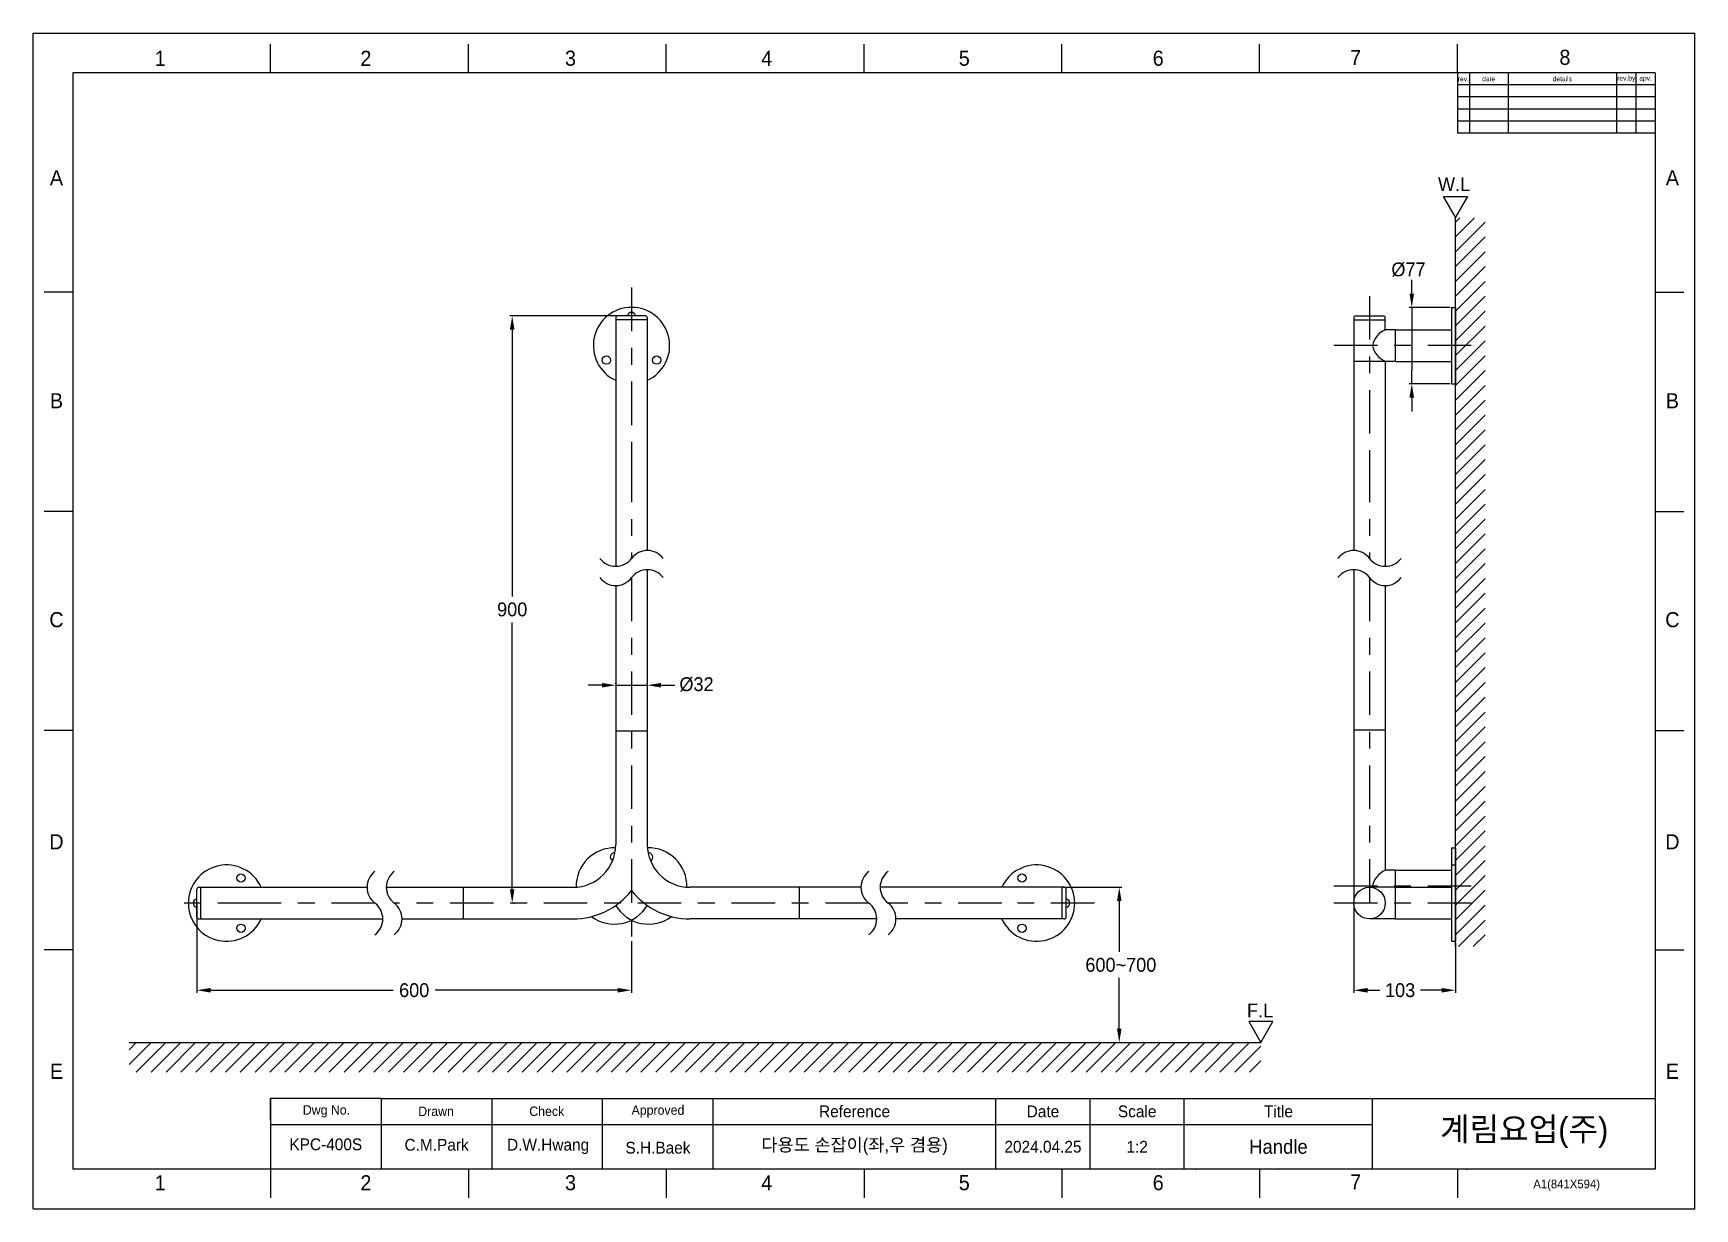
# Model space of a CAD drawing. Extents: x 33838 to 34679, y -12464 to -11869.
import ezdxf

# ---------------------------------------------------------------- set-up
doc = ezdxf.new("R2010")
doc.units = 0
doc.header["$MEASUREMENT"] = 0
doc.linetypes.add('CENTER', pattern=[47.5, 22, -8.5, 8.5, -8.5])
doc.linetypes.add('CENTERX2', pattern=[101.6, 63.5, -12.7, 12.7, -12.7])
doc.layers.get('0').update_dxf_attribs({"linetype": 'CONTINUOUS'})
doc.layers.add('DIM', color=3, linetype='CONTINUOUS', lineweight=9)
for name, color, linetype in [('FORM', 7, 'CONTINUOUS'), ('HATCH', 5, 'CONTINUOUS'), ('TEXT', 2, 'CONTINUOUS'), ('W.L', 2, 'CONTINUOUS')]:
    doc.layers.add(name, color=color, linetype=linetype)
doc.styles.add('ROMANS', font='')
doc.styles.get("Standard").update_dxf_attribs({"font": ''})
doc.styles.get('ROMANS').set_extended_font_data('Gulim')
doc.styles.get('Standard').set_extended_font_data('Gulim')
doc.dimstyles.new('ISO-25', dxfattribs={"dimtxt": 8, "dimasz": 6, "dimexe": 1.25, "dimexo": 0.625, "dimtad": 1, "dimtih": 1, "dimtoh": 1, "dimdec": 1, "dimdsep": 46, "dimtxsty": 'Standard', "dimcen": 2.5, "dimclrd": 3, "dimclre": 3, "dimclrt": 3, "dimadec": 0, "dimazin": 0, "dimtfac": 1, "dimtdec": 1, "dimtmove": 0, "dimatfit": 3, "dimfxl": 1, "dimarcsym": 0})

# ---------------------------------------------------------------- blocks, each defined once
blk = doc.blocks.new('*D12')
at = {"layer": 'DIM', "color": 3, "lineweight": -2, "transparency": 16777216}
for p, q in [((34146.76, -12011.9), (34078.74, -12011.9)), ((34079.99, -12018.9), (34079.99, -12153.85)), ((34079.99, -12301.98), (34079.99, -12167.03)), ((34080.62, -12308.98), (34081.24, -12308.98))]:
    blk.add_line(p, q, dxfattribs=at)
at = {"layer": 'DIM', "color": 3, "transparency": 16777216}
for points in [[(34078.82, -12018.9), (34081.16, -12018.9), (34079.99, -12011.9)], [(34078.82, -12301.98), (34081.16, -12301.98), (34079.99, -12308.98)]]:
    blk.add_solid(points, dxfattribs=at)
at = {"layer": 'DIM', "color": 3, "transparency": 16777216, "insert": (34079.99, -12160.44), "char_height": 7, "attachment_point": 5}
blk.add_mtext('900', dxfattribs=at)
blk = doc.blocks.new('*D14')
at = {"layer": 'DIM', "color": 3, "lineweight": -2, "transparency": 16777216}
for p, q in [((34359.01, -12300.98), (34388.52, -12300.98)), ((34387.27, -12307.98), (34387.27, -12333.66)), ((34387.27, -12372.52), (34387.27, -12346.84)), ((34375.33, -12379.52), (34388.52, -12379.52))]:
    blk.add_line(p, q, dxfattribs=at)
at = {"layer": 'DIM', "color": 3, "transparency": 16777216}
for points in [[(34386.1, -12307.98), (34388.43, -12307.98), (34387.27, -12300.98)], [(34386.1, -12372.52), (34388.43, -12372.52), (34387.27, -12379.52)]]:
    blk.add_solid(points, dxfattribs=at)
at = {"layer": 'DIM', "color": 3, "transparency": 16777216, "insert": (34388.07, -12340.25), "char_height": 7, "attachment_point": 5}
blk.add_mtext('600~700', dxfattribs=at)
blk = doc.blocks.new('*D15')
at = {"layer": 'DIM', "color": 3, "lineweight": -2, "transparency": 16777216}
for p, q in [((33920.39, -12309.6), (33920.39, -12354.31)), ((34140.39, -12328.19), (34140.39, -12354.31)), ((33927.39, -12353.06), (34019.75, -12353.06)), ((34133.39, -12353.06), (34041.03, -12353.06))]:
    blk.add_line(p, q, dxfattribs=at)
at = {"layer": 'DIM', "color": 3, "transparency": 16777216}
for points in [[(33927.39, -12351.89), (33927.39, -12354.23), (33920.39, -12353.06)], [(34133.39, -12351.89), (34133.39, -12354.23), (34140.39, -12353.06)]]:
    blk.add_solid(points, dxfattribs=at)
at = {"layer": 'DIM', "color": 3, "transparency": 16777216, "insert": (34030.39, -12353.06), "char_height": 7, "attachment_point": 5}
blk.add_mtext('600', dxfattribs=at)
blk = doc.blocks.new('*D17')
at = {"layer": 'DIM', "color": 3, "lineweight": -2, "transparency": 16777216}
for p, q in [((34125.39, -12198.74), (34118.39, -12198.74)), ((34132.39, -12198.11), (34132.39, -12197.49)), ((34132.39, -12198.74), (34148.39, -12198.74)), ((34148.39, -12198.11), (34148.39, -12197.49)), ((34155.39, -12198.74), (34162.39, -12198.74))]:
    blk.add_line(p, q, dxfattribs=at)
at = {"layer": 'DIM', "color": 3, "transparency": 16777216}
for points in [[(34125.39, -12197.57), (34125.39, -12199.9), (34132.39, -12198.74)], [(34155.39, -12197.57), (34155.39, -12199.9), (34148.39, -12198.74)]]:
    blk.add_solid(points, dxfattribs=at)
at = {"layer": 'DIM', "color": 3, "transparency": 16777216, "insert": (34173.29, -12198.35), "char_height": 7, "attachment_point": 5}
blk.add_mtext('%%C32', dxfattribs=at)
blk = doc.blocks.new('*D19')
at = {"layer": 'DIM', "color": 3, "lineweight": -2, "transparency": 16777216}
for p, q in [((34505.93, -12309.6), (34505.93, -12354.31)), ((34557.43, -12328.92), (34557.43, -12354.31)), ((34512.93, -12353.06), (34519.16, -12353.06)), ((34550.43, -12353.06), (34539.7, -12353.06))]:
    blk.add_line(p, q, dxfattribs=at)
at = {"layer": 'DIM', "color": 3, "transparency": 16777216}
for points in [[(34512.93, -12351.89), (34512.93, -12354.23), (34505.93, -12353.06)], [(34550.43, -12351.89), (34550.43, -12354.23), (34557.43, -12353.06)]]:
    blk.add_solid(points, dxfattribs=at)
at = {"layer": 'DIM', "color": 3, "transparency": 16777216, "insert": (34529.43, -12353.06), "char_height": 7, "attachment_point": 5}
blk.add_mtext('103', dxfattribs=at)
blk = doc.blocks.new('*D18')
at = {"layer": 'DIM', "color": 3, "lineweight": -2, "transparency": 16777216}
for p, q in [((34535.33, -12000.59), (34535.33, -11993.59)), ((34554.81, -12007.59), (34534.08, -12007.59)), ((34535.33, -12007.59), (34535.33, -12014.59)), ((34535.33, -12014.59), (34535.33, -12039.21)), ((34535.33, -12046.21), (34535.33, -12039.21)), ((34554.81, -12046.21), (34534.08, -12046.21)), ((34535.33, -12053.21), (34535.33, -12060.21))]:
    blk.add_line(p, q, dxfattribs=at)
at = {"layer": 'DIM', "color": 3, "transparency": 16777216}
for points in [[(34534.16, -12000.59), (34536.5, -12000.59), (34535.33, -12007.59)], [(34534.16, -12053.21), (34536.5, -12053.21), (34535.33, -12046.21)]]:
    blk.add_solid(points, dxfattribs=at)
at = {"layer": 'DIM', "color": 3, "transparency": 16777216, "insert": (34533.65, -11988.49), "char_height": 7, "attachment_point": 5}
blk.add_mtext('%%C77', dxfattribs=at)

msp = doc.modelspace()

# ---------------------------------------------------------------- hatches: boundary and pattern name
at = {"layer": 'HATCH', "linetype": 'ByBlock'}
h = msp.add_hatch(dxfattribs=at)
h.set_pattern_fill('ANSI31', color=5, scale=42.5, style=0)
h.set_pattern_definition([(45, (-588.379, 206.736), (-3.7565048, 3.7565048), [])])
h.paths.add_polyline_path([(34557.43, -12054.16), (34557.43, -11962.25), (34572.43, -11962.25), (34572.43, -12054.16), (34572.43, -12331), (34557.43, -12331)])
h = msp.add_hatch(dxfattribs=at)
h.set_pattern_fill('ANSI31', color=5, scale=42.5, style=0)
h.set_pattern_definition([(45, (-1970.443, 76.483), (-3.7565048, 3.7565048), [])])
h.paths.add_polyline_path([(34458.95, -12379.52), (33886.08, -12379.52), (33886.08, -12394.52), (34458.95, -12394.52)])

# ---------------------------------------------------------------- linework, layer by layer
at = {"color": 1, "linetype": 'CENTER'}
for p, q in [((34140.39, -11997.59), (34140.39, -12084.16)), ((34513.93, -12001.9), (34513.93, -12084.16)), ((34565.43, -12026.9), (34495.93, -12026.9)), ((34140.39, -12084.16), (34140.39, -12134.58)), ((34513.93, -12084.16), (34513.93, -12134.58)), ((34140.39, -12144.3), (34140.39, -12327.57)), ((34513.93, -12144.3), (34513.93, -12316.98)), ((34495.93, -12300.31), (34565.43, -12300.31)), ((33952.97, -12308.98), (33906.08, -12308.98)), ((34010.52, -12308.98), (33952.97, -12308.98)), ((34260.52, -12308.98), (34020.25, -12308.98)), ((34327.81, -12308.98), (34270.25, -12308.98)), ((34374.7, -12308.98), (34327.81, -12308.98)), ((34565.43, -12308.98), (34495.93, -12308.98))]:
    msp.add_line(p, q, dxfattribs=at)
for p, q in [((34555.43, -12007.59), (34557.43, -12007.59)), ((34555.43, -12007.59), (34555.43, -12046.21)), ((34557.43, -12007.59), (34557.43, -12046.21)), ((34132.39, -12012.9), (34132.39, -12084.16)), ((34148.39, -12013.9), (34132.39, -12013.9)), ((34147.39, -12011.9), (34133.39, -12011.9)), ((34148.39, -12012.9), (34148.39, -12084.16)), ((34505.93, -12012.9), (34505.93, -12084.16)), ((34505.93, -12013.9), (34521.93, -12013.9)), ((34506.93, -12011.9), (34520.93, -12011.9)), ((34521.93, -12018.9), (34521.93, -12012.9)), ((34522.18, -12018.9), (34521.93, -12018.9)), ((34521.93, -12018.9), (34521.93, -12019)), ((34526.68, -12018.9), (34522.18, -12018.9)), ((34526.93, -12019.15), (34526.93, -12034.65)), ((34527.18, -12018.9), (34555.43, -12018.9)), ((34526.68, -12034.9), (34505.93, -12034.9)), ((34521.93, -12034.8), (34521.93, -12084.16)), ((34527.18, -12034.9), (34555.43, -12034.9)), ((34555.43, -12046.21), (34557.43, -12046.21)), ((34132.39, -12084.16), (34132.39, -12138.58)), ((34148.39, -12084.16), (34148.39, -12130.57)), ((34505.93, -12084.16), (34505.93, -12130.57)), ((34521.93, -12084.16), (34521.93, -12138.58)), ((34148.39, -12140.3), (34148.39, -12279.38)), ((34505.93, -12140.3), (34505.93, -12308.98)), ((34132.39, -12148.31), (34132.39, -12279.38)), ((34521.93, -12148.31), (34521.93, -12292.41)), ((34148.39, -12221.98), (34132.39, -12221.98)), ((34521.93, -12221.48), (34505.93, -12221.48)), ((34555.43, -12281), (34557.43, -12281)), ((34555.43, -12281), (34555.43, -12300.98)), ((34557.43, -12281), (34557.43, -12289.67)), ((34522.18, -12292.31), (34521.93, -12292.31)), ((34526.68, -12292.31), (34522.18, -12292.31)), ((34526.93, -12292.56), (34526.93, -12301.23)), ((34527.18, -12292.31), (34555.43, -12292.31)), ((34555.43, -12289.67), (34557.43, -12289.67)), ((34555.43, -12289.67), (34555.43, -12328.29)), ((34557.43, -12289.67), (34557.43, -12328.29)), ((33920.39, -12315.98), (33920.39, -12301.98)), ((33921.39, -12300.98), (33952.97, -12300.98)), ((33922.39, -12316.98), (33922.39, -12300.98)), ((33952.97, -12300.98), (34006.52, -12300.98)), ((34016.25, -12300.98), (34110.79, -12300.98)), ((34055.39, -12316.98), (34055.39, -12300.98)), ((34256.52, -12300.98), (34169.99, -12300.98)), ((34225.39, -12316.98), (34225.39, -12300.98)), ((34327.81, -12300.98), (34266.25, -12300.98)), ((34359.39, -12300.98), (34327.81, -12300.98)), ((34358.39, -12316.98), (34358.39, -12300.98)), ((34360.39, -12315.98), (34360.39, -12301.98)), ((34522.06, -12300.98), (34513.93, -12300.98)), ((34522.18, -12300.98), (34521.93, -12300.98)), ((34526.68, -12300.98), (34522.18, -12300.98)), ((34526.93, -12301.23), (34526.93, -12316.73)), ((34527.18, -12300.98), (34555.43, -12300.98)), ((33921.39, -12316.98), (33952.97, -12316.98)), ((33952.97, -12316.98), (34014.53, -12316.98)), ((34024.26, -12316.98), (34110.79, -12316.98)), ((34264.53, -12316.98), (34169.99, -12316.98)), ((34327.81, -12316.98), (34274.26, -12316.98)), ((34359.39, -12316.98), (34327.81, -12316.98)), ((34526.68, -12316.98), (34513.93, -12316.98)), ((34527.18, -12316.98), (34555.43, -12316.98)), ((34555.43, -12328.29), (34557.43, -12328.29))]:
    msp.add_line(p, q)
for centre, radius in [((34127.67, -12034.25), 2.12), ((34153.11, -12034.25), 2.12), ((33942.73, -12296.26), 2.12), ((34338.04, -12296.26), 2.12), ((34513.93, -12308.98), 8), ((33942.73, -12321.7), 2.12), ((34338.04, -12321.7), 2.12)]:
    msp.add_circle(centre, radius)
for centre, radius, start, end in [((34140.39, -12026.9), 19.31, 294.47143, 245.52857), ((34133.39, -12012.9), 1, 90, 180), ((34140.39, -12012.21), 2.12, 8.45652, 171.54348), ((34147.39, -12012.9), 1, 0, 90), ((34506.93, -12012.9), 1, 90, 180), ((34520.93, -12012.9), 1, 0, 90), ((34525.97, -12028.84), 10.64, 110.86715, 169.49042), ((34526.68, -12019.15), 0.25, 0, 90), ((34527.18, -12019.15), 0.25, 90, 180), ((34525.97, -12024.96), 10.64, 190.50958, 249.13285), ((34526.68, -12034.65), 0.25, 270, 0), ((34527.18, -12034.65), 0.25, 180, 270), ((34110.79, -12279.38), 21.6, 270, 0), ((34131.72, -12300.31), 19.31, 88.19518, 181.80482), ((34131.72, -12285.62), 2.12, 82.69671, 244.08695), ((34169.99, -12279.38), 21.6, 180, 270), ((34149.06, -12300.31), 19.31, 358.19518, 91.80482), ((34149.06, -12285.62), 2.12, 295.91305, 97.30329), ((33935.39, -12308.98), 19.31, 24.47143, 335.52857), ((34345.39, -12308.98), 19.31, 204.47143, 155.52857), ((34525.97, -12302.25), 10.64, 110.86715, 169.49042), ((34526.68, -12292.56), 0.25, 0, 90), ((34527.18, -12292.56), 0.25, 90, 180), ((33921.39, -12301.98), 1, 90, 180), ((34110.79, -12279.38), 37.6, 270, 321.92777), ((34169.99, -12279.38), 37.6, 218.07223, 270), ((34359.39, -12301.98), 1, 0, 90), ((34525.97, -12298.37), 10.64, 190.50958, 194.20233), ((34526.68, -12301.23), 0.25, 0, 90), ((34527.18, -12301.23), 0.25, 90, 180), ((33920.7, -12308.98), 2.12, 98.45652, 261.54348), ((34131.72, -12300.31), 19.31, 233.27898, 329.44219), ((34149.06, -12300.31), 19.31, 210.55781, 306.72102), ((34360.08, -12308.98), 2.12, 278.45652, 81.54348), ((33921.39, -12315.98), 1, 180, 270), ((34359.39, -12315.98), 1, 270, 0), ((34526.68, -12316.73), 0.25, 270, 0), ((34527.18, -12316.73), 0.25, 180, 270)]:
    msp.add_arc(centre, radius, start, end)
at = {"color": 2}
for centre, start, end in [((34132.39, -12128.59), 216.8041, 323.1959), ((34148.39, -12140.56), 36.8041, 143.1959), ((34505.93, -12140.56), 36.8041, 143.1959), ((34521.93, -12128.59), 216.8041, 323.1959), ((34148.39, -12150.29), 36.8041, 143.1959), ((34505.93, -12150.29), 36.8041, 143.1959), ((34132.39, -12138.32), 216.8041, 323.1959), ((34521.93, -12138.32), 216.8041, 323.1959), ((34016.51, -12300.98), 126.8041, 233.1959), ((34026.24, -12300.98), 126.8041, 233.1959), ((34266.51, -12300.98), 126.8041, 233.1959), ((34276.24, -12300.98), 126.8041, 233.1959), ((34004.54, -12316.98), 306.8041, 53.1959), ((34014.27, -12316.98), 306.8041, 53.1959), ((34254.54, -12316.98), 306.8041, 53.1959), ((34264.27, -12316.98), 306.8041, 53.1959)]:
    msp.add_arc(centre, 9.99, start, end, dxfattribs=at)
at = {"layer": 'FORM', "color": 7, "linetype": 'Continuous'}
for p, q in [((33837.57, -12463.6), (33837.57, -11868.89)), ((33837.57, -11868.89), (34678.57, -11868.89)), ((33957.71, -11888.92), (33957.71, -11874.37)), ((34057.83, -11888.92), (34057.83, -11874.37)), ((34157.95, -11888.92), (34157.95, -11874.37)), ((34258.07, -11888.92), (34258.07, -11874.37)), ((34358.19, -11888.92), (34358.19, -11874.37)), ((34458.3, -11888.92), (34458.3, -11874.37)), ((34558.42, -11888.92), (34558.42, -11874.37)), ((34678.57, -12463.6), (34678.57, -11868.89)), ((33857.59, -11888.92), (33857.59, -12443.58)), ((34658.54, -11888.92), (33857.59, -11888.92)), ((33857.59, -11999.85), (33843.04, -11999.85)), ((34658.54, -11999.85), (34673.1, -11999.85)), ((33857.59, -12110.78), (33843.04, -12110.78)), ((34658.55, -12110.78), (34673.1, -12110.78)), ((33857.59, -12221.71), (33843.04, -12221.71)), ((34658.55, -12221.71), (34673.1, -12221.71)), ((33857.59, -12332.65), (33843.04, -12332.65)), ((34658.55, -12332.64), (34673.1, -12332.64)), ((34013.73, -12407.82), (33957.71, -12407.82)), ((33957.71, -12407.82), (33957.71, -12443.58)), ((33957.71, -12418.55), (33957.71, -12407.82)), ((34658.54, -12443.58), (33857.59, -12443.58)), ((33957.71, -12443.58), (33957.71, -12458.13)), ((34057.83, -12443.58), (34057.83, -12458.13)), ((34157.95, -12443.58), (34157.95, -12458.13)), ((34258.07, -12443.58), (34258.07, -12458.13)), ((34358.19, -12443.58), (34358.19, -12458.13)), ((34458.3, -12443.58), (34458.3, -12458.13)), ((34558.42, -12443.58), (34558.42, -12458.13)), ((33837.57, -12463.6), (34678.57, -12463.6))]:
    msp.add_line(p, q, dxfattribs=at)
at = {"layer": 'FORM'}
for p, q in [((34558.39, -11888.92), (34558.39, -11919.45)), ((34564.5, -11888.92), (34564.5, -11919.45)), ((34584.04, -11888.92), (34584.04, -11919.45)), ((34639, -11888.92), (34639, -11919.45)), ((34648.77, -11888.92), (34648.77, -11919.45)), ((34658.54, -11895.03), (34558.39, -11895.03)), ((34658.54, -11901.13), (34558.39, -11901.13)), ((34658.54, -11907.24), (34558.39, -11907.24)), ((34658.54, -11913.35), (34558.39, -11913.35)), ((34658.54, -11919.45), (34558.39, -11919.45)), ((34013.73, -12407.82), (34658.54, -12407.82)), ((34013.73, -12407.82), (34013.73, -12443.58)), ((34069.75, -12407.82), (34069.75, -12443.58)), ((34125.77, -12443.58), (34125.77, -12407.82)), ((34181.79, -12443.58), (34181.79, -12407.82)), ((34324.81, -12443.58), (34324.81, -12407.82)), ((34324.81, -12443.58), (34324.81, -12407.82)), ((34324.81, -12443.58), (34324.81, -12407.82)), ((34372.49, -12443.58), (34372.49, -12407.82)), ((34420.16, -12443.58), (34420.16, -12407.82)), ((34515.52, -12443.58), (34515.52, -12407.82)), ((33957.71, -12420.93), (34515.52, -12420.93))]:
    msp.add_line(p, q, dxfattribs=at)
at = {"layer": 'FORM', "linetype": 'Continuous'}
msp.add_line((34658.54, -11888.92), (34658.54, -12443.58), dxfattribs=at)
at = {"layer": 'FORM'}
for p in [(34426.28, -12443.58), (34467.72, -12443.58), (34563.13, -12443.58)]:
    msp.add_point(p, dxfattribs=at)
at = {"layer": 'TEXT'}
msp.add_point((34125.77, -12418.55), dxfattribs=at)
at = {"layer": 'W.L', "color": 2}
for p, q in [((34557.43, -12054.16), (34557.43, -11961.99)), ((34557.43, -12331), (34557.43, -12054.16)), ((33886.08, -12379.52), (34458.95, -12379.52))]:
    msp.add_line(p, q, dxfattribs=at)
at = {"layer": 'W.L', "color": 2, "linetype": 'ByBlock'}
for points in [[(34557.43, -11961.99), (34551.33, -11951.41), (34563.54, -11951.41)], [(34458.95, -12379.52), (34465.06, -12368.95), (34452.85, -12368.95)]]:
    msp.add_lwpolyline(points, close=True, dxfattribs=at)

# ---------------------------------------------------------------- texts
at = {"layer": 'FORM', "char_height": 7.63, "attachment_point": 5}
for s, width, insert in [('1', 50.0595, (33901.87, -11881.57)), ('2', 50.0595, (34005.95, -11881.57)), ('3', 50.0595, (34109.51, -11881.57)), ('4', 50.0595, (34208.86, -11881.57)), ('5', 50.0595, (34308.83, -11881.57)), ('6', 50.0595, (34406.98, -11881.57)), ('7', 50.0595, (34506.93, -11881.12)), ('8', 50.0595, (34612.84, -11881.12)), ('A', 10.0119, (33849.33, -11941.98)), ('A', 10.0119, (34667.24, -11941.98)), ('B', 10.0119, (33849.33, -12054.81)), ('B', 10.0119, (34667.24, -12054.81)), ('C', 10.0119, (33849.33, -12165.63)), ('C', 10.0119, (34667.24, -12165.63)), ('D', 10.0119, (33849.33, -12277.95)), ('D', 10.0119, (34667.24, -12277.95)), ('E', 10.0119, (33849.33, -12394.06)), ('E', 10.0119, (34667.24, -12394.06)), ('1', 50.0595, (33901.87, -12450.46)), ('2', 50.0595, (34005.95, -12450.46)), ('3', 50.0595, (34109.51, -12450.46)), ('4', 50.0595, (34208.86, -12450.46)), ('5', 50.0595, (34308.83, -12450.46)), ('6', 50.0595, (34406.98, -12450.46)), ('7', 50.0595, (34506.93, -12450.01))]:
    msp.add_mtext_dynamic_manual_height_columns(s, width=width, gutter_width=12.51, heights=[0], dxfattribs=dict(at, insert=insert))
at = {"layer": 'TEXT', "style": 'ROMANS'}
msp.add_text('A1(841X594)', height=4.3802, dxfattribs=at).set_placement((34596.84, -12453.25))
at = {"layer": 'TEXT', "attachment_point": 5}
for s, width, gutter_width, heights, insert, char_height in [('rev.', 6.1066, 15.27, [0], (34561.45, -11891.97), 2.443), ('date', 19.5411, 15.27, [0], (34574.27, -11891.97), 2.443), ('details', 54.9593, 15.27, [0], (34611.52, -11891.97), 2.443), ('rev.by', 9.7705, 15.27, [0], (34643.89, -11891.97), 2.443), ('apv.', 9.7705, 15.27, [0], (34653.66, -11891.97), 2.443), ('Dwg No.', 56.019, 29.8, [0], (33985.98, -12414.31), 4.768), ('Drawn', 56.019, 29.8, [0], (34041.47, -12414.31), 4.768), ('Check', 56.019, 29.8, [0], (34097.49, -12414.31), 4.768), ('Approved', 56.019, 29.8, [0], (34153.78, -12414.38), 4.768), ('Reference', 143.0272, 29.8, [0], (34253.3, -12414.38), 5.959), ('Date', 47.6757, 29.8, [0], (34348.65, -12414.38), 5.959), ('Scale', 47.6757, 29.8, [0], (34396.33, -12414.38), 5.959), ('Title', 95.3515, 29.8, [0], (34467.84, -12414.38), 5.959), ('KPC-400S', 5.9595, 29.8, [5.19], (33985.65, -12431.06), 5.959), ('C.M.Park', 44.8871, 29.8, [0], (34041.74, -12431.29), 5.959), ('D.W.Hwang', 56.019, 29.8, [0], (34098.17, -12432.09), 5.959), ('S.H.Baek', 56.019, 29.8, [0], (34153.78, -12432.75), 5.959), ('다용도 손잡이(좌,우 겸용)', 143.0272, 29.8, [0], (34253.3, -12432.26), 6.5), ('2024.04.25', 47.6757, 29.8, [0], (34348.65, -12432.26), 5.959), ('1:2', 47.6757, 29.8, [0], (34396.33, -12432.26), 5.959), ('Handle', 95.3515, 29.8, [0], (34467.84, -12432.26), 7.151)]:
    msp.add_mtext_dynamic_manual_height_columns(s, width=width, gutter_width=gutter_width, heights=heights, dxfattribs=dict(at, insert=insert, char_height=char_height))
at = {"layer": 'TEXT', "linetype": 'CENTERX2', "insert": (34592.22, -12425.12), "char_height": 11.9189, "attachment_point": 5}
msp.add_mtext_dynamic_manual_height_columns('{\\fHYGothic-Medium|b0|i0|c129|p18;계림요업(주)}', width=143.0272, gutter_width=29.8, heights=[0], dxfattribs=at)
at = {"layer": 'W.L', "color": 2, "linetype": 'ByBlock', "char_height": 7, "attachment_point": 1}
for s, insert in [('W.L', (34548.6, -11941.74)), ('F.L', (34451.93, -12359.81))]:
    msp.add_mtext_dynamic_manual_height_columns(s, width=31.999, gutter_width=32.12, heights=[0], dxfattribs=dict(at, insert=insert))

# ---------------------------------------------------------------- dimensions: what is measured, and where the dimension line sits
at = {"layer": 'DIM'}
for base, p1, p2, angle, text, picture, middle in [((34535.33, -12046.21), (34555.43, -12007.59), (34555.43, -12046.21), 90, '%%C77', '*D18', (34533.65, -11988.49)), ((34387.27, -12379.52), (34358.39, -12300.98), (34374.7, -12379.52), 90, '600~700', '*D14', (34388.07, -12340.25)), ((34505.93, -12353.06), (34557.43, -12328.29), (34505.93, -12308.98), 180, '103', '*D19', (34529.43, -12353.06))]:
    dim = msp.add_linear_dim(base=base, p1=p1, p2=p2, angle=angle, text=text, dimstyle='ISO-25', override={"dimtxt": 7, "dimasz": 7, "dimgap": 3, "dimtad": 0, "dimtmove": 2}, dxfattribs=at)
    dim.commit()
    dim.dimension.update_dxf_attribs({"geometry": picture, "text_midpoint": middle, "dimtype": 160})
dim = msp.add_linear_dim(base=(34079.99, -12308.98), p1=(34147.39, -12011.9), p2=(34079.99, -12308.98), angle=90, text='900', dimstyle='ISO-25', override={"dimtxt": 7, "dimasz": 7, "dimgap": 3}, dxfattribs=at)
dim.commit()
dim.dimension.update_dxf_attribs({"geometry": '*D12', "text_midpoint": (34079.99, -12160.44)})
dim = msp.add_linear_dim(base=(34148.39, -12198.74), p1=(34132.39, -12198.74), p2=(34148.39, -12198.74), text='%%C32', dimstyle='ISO-25', override={"dimtxt": 7, "dimasz": 7, "dimgap": 3, "dimtmove": 2}, dxfattribs=at)
dim.commit()
dim.dimension.update_dxf_attribs({"geometry": '*D17', "text_midpoint": (34173.29, -12198.35), "dimtype": 160})
dim = msp.add_linear_dim(base=(34140.39, -12353.06), p1=(33920.39, -12308.98), p2=(34140.39, -12327.57), text='600', dimstyle='ISO-25', override={"dimtxt": 7, "dimasz": 7, "dimgap": 3, "dimtad": 0, "dimtmove": 2}, dxfattribs=at)
dim.commit()
dim.dimension.update_dxf_attribs({"geometry": '*D15', "text_midpoint": (34030.39, -12353.06)})

doc.saveas('drawing.dxf')
